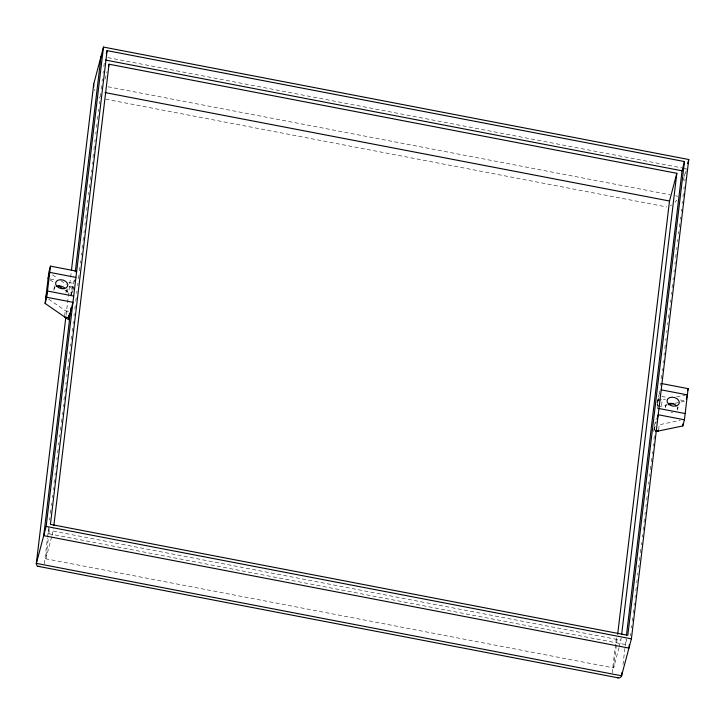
<?xml version="1.0" encoding="UTF-8"?>
<svg xmlns="http://www.w3.org/2000/svg" width="725" height="725" viewBox="0 0 725 725"><rect width="100%" height="100%" fill="white"/><g stroke="black" fill="none" stroke-linecap="round" stroke-linejoin="round"><path stroke-width="0.54" stroke-dasharray="3.62 2.72" d="M64.643 315.828L65.268 310.635L68.54 311.27M67.869 288.849L67.498 291.967L71.866 292.8L72.609 286.574L69.337 285.949M66.066 315.275L70.488 277.938M70.633 277.113L71.304 271.503M64.733 290.045L71.376 294.649L72.128 288.423L74.24 280.421M73.116 289.81L73.388 287.562M74.059 281.952L74.322 279.705M44.37 563.86L47.46 538.041M47.587 536.917L49.064 524.574M49.581 520.133L49.871 517.84M50.388 513.4L50.813 509.983M51.33 505.543L51.62 503.25M52.273 497.676L52.562 495.392M53.206 489.819L53.496 487.535M54.013 483.086L54.438 479.678M54.955 475.228L55.245 472.945M55.898 467.371L56.188 465.088M56.831 459.514L57.121 457.239M57.638 452.781L58.063 449.382M58.58 444.914L58.87 442.649M59.523 437.057L59.812 434.792M60.329 430.324L60.746 426.934M61.262 422.467L61.688 419.077M62.205 414.609L62.495 412.344M63.148 406.752L63.438 404.487M63.954 400.019L64.371 396.629M64.897 392.153L65.313 388.772M65.83 384.295L66.12 382.039M66.773 376.438L67.062 374.182M67.579 369.705L68.005 366.324M68.522 361.847L68.938 358.467M69.464 353.99L69.745 351.734M70.398 346.133L70.688 343.886M71.204 339.391L71.63 336.028M72.147 331.533L72.563 328.171M73.089 323.676L73.37 321.438M74.041 315.819L74.294 313.572M74.847 309.086L75.237 305.714M75.79 301.237L76.179 297.857M76.732 293.38L76.977 291.124M77.666 285.523L77.919 283.267M78.472 278.79L78.862 275.409M79.415 270.933L79.804 267.552M80.357 263.075L80.611 260.81M81.291 255.218L81.544 252.953M82.097 248.485L82.487 245.095M83.04 240.627L83.429 237.238M83.982 232.77L84.236 230.505M84.916 224.913L85.169 222.648M85.722 218.18L86.112 214.79M86.665 210.323L87.054 206.933M87.607 202.465L87.861 200.191M88.541 194.617L88.803 192.333M89.347 187.875L89.737 184.476M90.29 180.027L90.679 176.619M91.232 172.169L91.486 169.886M92.175 164.312L92.428 162.028M92.972 157.579L93.371 154.171M93.915 149.722L94.304 146.305M94.857 141.864L95.111 139.572M95.8 134.007L96.053 131.714M96.597 127.274L96.996 123.857M97.54 119.417L97.929 116M98.482 111.559L98.736 109.267M99.425 103.702L99.678 101.409M100.213 96.914L100.621 93.552M101.156 89.057L101.563 85.686M102.098 81.2L102.361 78.953M103.041 73.343L103.303 71.095M103.838 66.609L104.246 63.238M618.996 647.652L613.649 667.906L45.865 558.821L48.276 538.621M48.82 534.126L49.49 528.516M52.055 535.367L53.451 528.86M612.154 672.945L616.449 637.03M613.649 667.906L617.274 637.601M619.277 646.582L621.234 637.946M622.983 664.58L626.074 638.761M656.995 402.973L659.768 391.835M654.149 427.841L653.66 431.991L655.228 426.037M654.149 430.142L654.893 423.926M657.865 399.022L662.233 399.856L661.49 406.082L657.122 405.248L657.747 400.055M630.442 635.743L630.705 633.496M631.375 627.886L631.647 625.639M632.182 621.153L632.59 617.782M633.124 613.296L633.523 609.924M634.067 605.438L634.33 603.191M635 597.572L635.272 595.334M635.807 590.839L636.215 587.477M636.749 582.982L637.157 579.619M637.692 575.124L637.955 572.877M638.634 567.267L638.897 565.02M639.432 560.534L639.84 557.162M640.374 552.677L640.782 549.305M641.317 544.819L641.589 542.572M642.259 536.962L642.522 534.715M643.066 530.22L643.465 526.857M643.999 522.362L644.407 519M644.942 514.505L645.214 512.258M645.884 506.648L646.147 504.401M646.691 499.915L647.09 496.543M647.633 492.058L648.032 488.686M648.567 484.2L648.839 481.953M649.509 476.343L649.781 474.096M650.316 469.601L650.715 466.238M651.258 461.743L651.657 458.381M652.192 453.886L652.464 451.639M653.134 446.029L653.406 443.782M653.941 439.296L654.349 435.924M655.826 423.581L656.089 421.334M657.566 408.982L657.974 405.619M658.508 401.124L658.907 397.762M659.451 393.267L659.714 391.029M660.384 385.41L660.656 383.163M661.191 378.677L661.599 375.305M662.133 370.819L662.405 368.572M663.076 362.962L663.339 360.715M664.018 355.105L664.281 352.858M664.816 348.372L665.224 345M665.758 340.505L666.03 338.267M666.701 332.648L666.973 330.41M667.643 324.791L667.906 322.553M668.45 318.058L668.849 314.686M669.383 310.2L669.655 307.953M670.326 302.343L670.598 300.096M671.268 294.486L671.531 292.238M672.075 287.752L672.474 284.381M673.008 279.886L673.28 277.648M673.951 272.029L674.223 269.791M674.893 264.172L675.165 261.933M675.7 257.438L676.099 254.067M676.643 249.581L676.905 247.334M677.576 241.724L677.848 239.477M678.518 233.867L678.79 231.619M679.325 227.133L679.724 223.762M680.268 219.276L680.53 217.029M681.201 211.41L681.473 209.172M682.143 203.553L682.415 201.314M682.95 196.819L683.358 193.457M683.893 188.962L684.164 186.715M684.835 181.105L685.098 178.858M685.768 173.248L686.04 171M658.635 429.952L659.261 424.759L680.222 420.409M105.098 79.143L107.073 71.675M53.976 289.212L55.327 284.073M66.202 291.559L66.745 289.502M71.376 294.649L73.497 286.647M49.327 528.471L47.968 533.6L625.367 644.534L626.717 639.405M45.865 558.821L51.774 536.437M683.213 180.48L684.056 177.281M684.337 176.22L686.312 168.753L682.977 168.118M657.122 405.248L658.753 399.085M654.403 425.765L656.243 418.787M665.432 406.689L665.976 404.632M677.667 409.036L678.21 406.988M676.905 200.163L675.057 202.157M670.389 205.791L671.631 204.967M657.24 400.898L665.55 399.176M676.588 396.883L685.415 395.043M658.499 406.707L667.009 404.94M674.739 403.336L684.672 401.269M107.862 57.619L681.862 167.901M108.016 86.773L670.099 194.762M675.655 195.832L677.875 196.257M105.651 99.162L666.764 206.969M50.288 278.953L55.743 279.995M68.848 282.514L73.216 283.357M661.753 396.43L667.208 397.472M680.313 399.992L684.681 400.834M53.188 531.099L620.972 640.193M52.544 274.866L57.166 278.065M60.855 280.62L66.401 284.463M69.02 286.275L72.128 288.423M49.953 279.805L54.565 283.004M48.638 299.126L69.256 313.399M99.062 97.005L100.095 98.093M94.386 89.411L94.921 90.698M54.049 290.381A6.244 4.368 14.8 0 1 55.055 287.191M66.129 290.39A6.244 4.368 14.8 0 1 65.857 292.646M672.628 412.371A6.244 4.368 14.8 0 1 671.033 412.217M665.514 407.858A6.244 4.368 14.8 0 1 666.52 404.668M677.105 406.698A6.244 4.368 14.8 0 1 677.322 410.123"/><path stroke-width="1.09" d="M50.478 266.147L46.753 297.268L72.962 302.307L68.512 319.625L45.122 303.431L48.847 272.301L50.478 266.147L76.678 271.177M65.794 317.523L36.25 564.132L37.347 566.18L618.144 677.848L619.757 677.83L621.352 676.543L631.403 638.852L688.75 159.518L103.494 47.071L93.733 84.028L93.715 86.991M71.431 270.38L93.733 84.028M68.512 319.625L69.011 315.475M69.383 313.553L68.893 317.704L64.525 316.861M70.968 307.772L43.708 535.648L628.965 648.096L629.363 644.724M75.264 271.848L101.056 56.314M622.041 672.438L621.633 675.809L36.377 563.37L46.146 526.413L103.494 47.071M107.092 50.632L50.415 524.365L627.805 635.299L684.482 161.566L107.092 50.632L106.276 53.713M53.858 525.489L109.04 64.217L676.833 173.302L621.642 634.574M617.673 634.239L669.51 201.024L676.833 173.302M626.436 635.553L682.044 170.801L684.482 161.566M655.599 431.593L682.796 425.947L683.041 423.871M682.796 425.947L684.418 419.784L688.143 388.654L661.934 383.625M48.104 278.527L49.735 272.373L75.935 277.403M45.865 297.205L47.497 291.042L73.705 296.081M45.122 303.431L46.753 297.268M108.478 66.347L109.04 64.217M687.662 163.623L688.75 159.518M657.131 418.851L658.209 414.745L684.418 419.784M687.599 390.712L688.143 388.654M686.312 398.986L687.4 394.88L661.191 389.851M668.115 404.713L673.634 403.562M39.712 566.424L38.008 566.388M105.605 60.057L682.044 170.801M105.052 92.573L669.51 201.024M658.962 408.519L685.161 413.558M655.237 430.36L658.518 430.985M46.146 526.413L631.403 638.852M617.22 677.603L618.144 677.848M58.263 285.568L62.885 288.767M56.133 286.475A6.244 4.368 14.8 0 1 64.779 288.133M668.948 403.499A6.244 4.368 14.8 0 1 676.244 405.61M57.021 286.475A6.244 4.368 14.8 0 0 67.488 286.484A6.244 4.368 14.8 0 0 60.637 279.714A6.244 4.368 14.8 0 0 57.021 286.475M668.486 403.952A6.244 4.368 14.8 0 0 678.953 403.961A6.244 4.368 14.8 0 0 672.102 397.191A6.244 4.368 14.8 0 0 668.486 403.952"/></g></svg>
